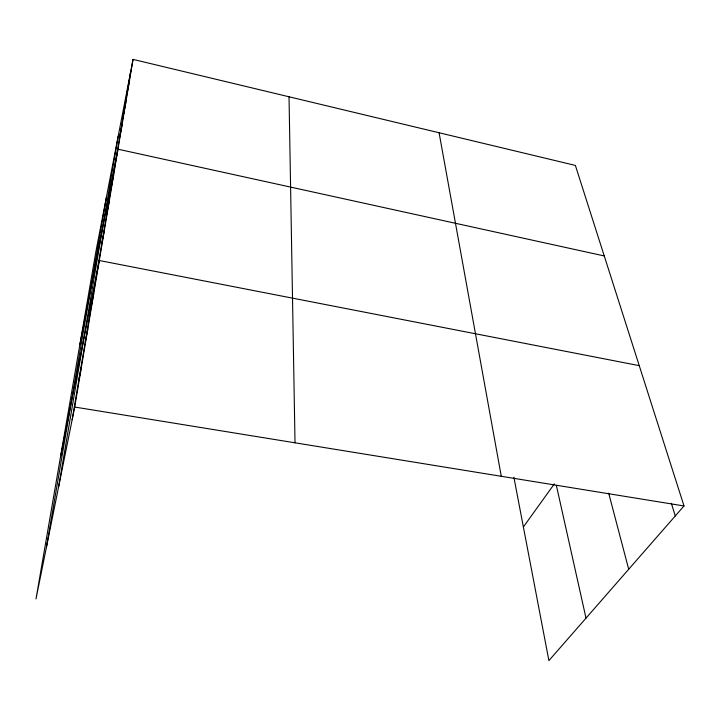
<?xml version="1.0" encoding="UTF-8"?>
<svg xmlns="http://www.w3.org/2000/svg" width="720" height="720" viewBox="0 0 720 720"><rect width="100%" height="100%" fill="white"/><g stroke="black" fill="none" stroke-linecap="round" stroke-linejoin="round"><path stroke-width="1.08" d="M133.038 59.391L96.012 251.001L36 598.914L74.718 407.043L133.038 59.391L575.379 165.42L684 505.962L548.901 660.609L513.891 477.279M72.162 419.724L130.716 71.406M46.449 547.146L106.416 197.163M58.644 486.72L118.161 136.368M127.206 92.295L129.555 80.172M123.516 114.237L125.892 102.006M119.637 137.313L122.031 124.983M79.857 344.637L117.972 149.193L604.251 255.951M111.24 187.236L113.688 174.726M106.695 214.299L109.161 201.708M101.88 242.91L104.373 230.256M60.48 456.984L99.297 260.514L639.243 365.652M91.215 306.387L93.744 293.643M85.275 341.703L87.813 328.959M78.939 379.404L81.486 366.678M523.386 526.977L554.337 483.876M74.718 407.043L684 505.962M671.337 503.244L675.279 515.943M608.679 493.137L628.704 569.268M556.353 485.334L586.008 618.138M439.083 132.75L501.282 476.298M289.026 96.777L295.02 442.809"/></g></svg>
